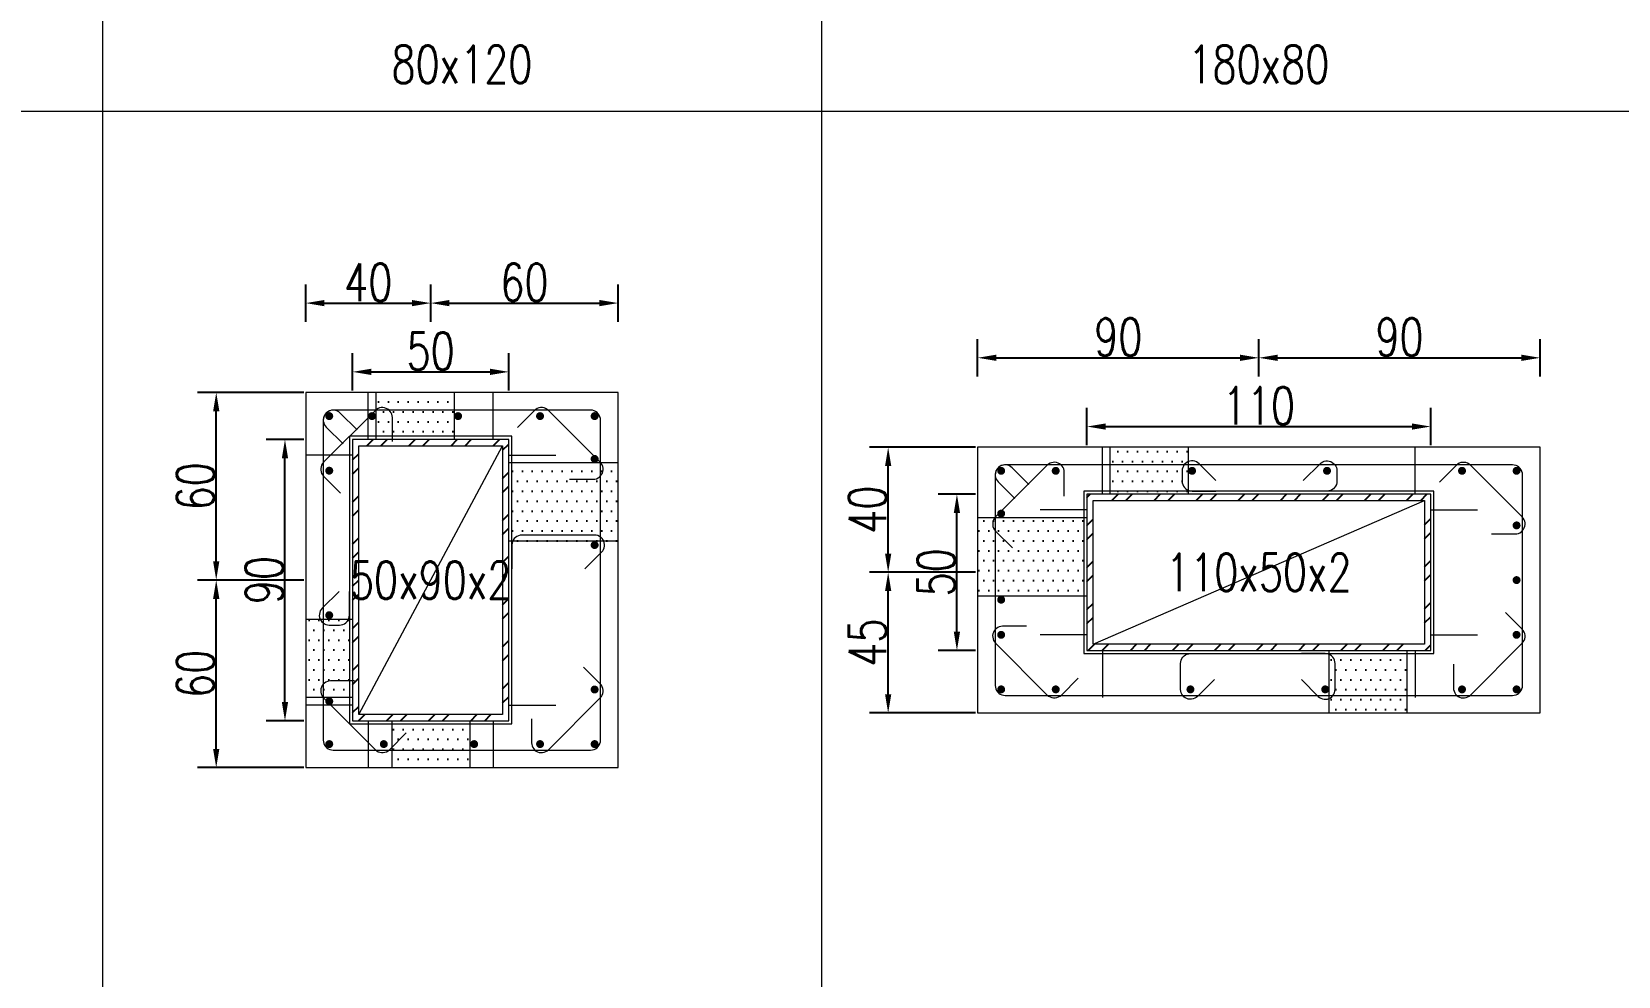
# Model space of a CAD drawing. Header units: millimetres. Extents: x 0 to 3905, y 0 to 8880.
# Drawn here: x 1427 to 1935, y 7763 to 8065 of the extents above; entities that cross this region are included whole.
import ezdxf
from ezdxf.enums import TextEntityAlignment as Align

# ---------------------------------------------------------------- set-up
doc = ezdxf.new("R2010")
doc.units = ezdxf.units.MM
doc.layers.get('DEFPOINTS').update_dxf_attribs({"color": 3})
for name, color, linetype in [('Hatch線', 6, 'Continuous'), ('TC-鋼粱', 132, 'Continuous'), ('主筋斷面', 2, 'Continuous'), ('文字-斷面尺寸', 7, 'Continuous'), ('文字-輔助字', 7, 'Continuous'), ('柱斷面線', 4, 'Continuous'), ('標註字', 4, 'Continuous'), ('箍筋線', 1, 'Continuous'), ('網格線', 7, 'Continuous'), ('鋼柱', 11, 'Continuous')]:
    doc.layers.add(name, color=color, linetype=linetype)
doc.styles.add('note', font='txt.shx', dxfattribs={"width": 0.75, "height": 12})
doc.styles.add('txt', font='txt.shx', dxfattribs={"height": 0.2, "bigfont": 'chineset.shx'})
doc.dimstyles.new('RCAD_DIM', dxfattribs={"dimtxt": 12, "dimasz": 6, "dimexe": 6, "dimexo": 0.625, "dimtad": 1, "dimdec": 0, "dimdsep": 46, "dimtxsty": 'note', "dimcen": 2.5, "dimclrd": 256, "dimclre": 256, "dimclrt": 256, "dimadec": 0, "dimazin": 0, "dimtfac": 1, "dimtmove": 0, "dimatfit": 3, "dimfxl": 0, "dimtolj": 1, "dimarcsym": 0})

# ---------------------------------------------------------------- blocks, each defined once
blk = doc.blocks.new('*D924')
at = {"layer": 'DEFPOINTS', "color": 0}
for p in [(1580, 7956.62), (1530, 7950), (1580, 7950)]:
    blk.add_point(p, dxfattribs=at)
at = {"layer": '標註字', "lineweight": -2}
for p, q in [((1530, 7950.62), (1530, 7962.62)), ((1580, 7950.62), (1580, 7962.62)), ((1536, 7956.62), (1574, 7956.62))]:
    blk.add_line(p, q, dxfattribs=at)
at = {"layer": '標註字'}
for points in [[(1536, 7957.62), (1536, 7955.62), (1530, 7956.62)], [(1574, 7955.62), (1574, 7957.62), (1580, 7956.62)]]:
    blk.add_solid(points, dxfattribs=at)
at = {"layer": '標註字', "insert": (1555, 7963.25), "char_height": 12, "attachment_point": 5, "style": 'note'}
blk.add_mtext('\\A1;50', dxfattribs=at)
blk = doc.blocks.new('*D925')
at = {"layer": 'DEFPOINTS', "color": 0}
for p in [(1508.38, 7935), (1515, 7935), (1515, 7845)]:
    blk.add_point(p, dxfattribs=at)
at = {"layer": '標註字', "lineweight": -2}
for p, q in [((1514.38, 7935), (1502.38, 7935)), ((1508.38, 7851), (1508.38, 7929)), ((1514.38, 7845), (1502.38, 7845))]:
    blk.add_line(p, q, dxfattribs=at)
at = {"layer": '標註字'}
for points in [[(1509.38, 7929), (1507.38, 7929), (1508.38, 7935)], [(1507.38, 7851), (1509.38, 7851), (1508.38, 7845)]]:
    blk.add_solid(points, dxfattribs=at)
at = {"layer": '標註字', "insert": (1501.75, 7890), "char_height": 12, "attachment_point": 5, "rotation": 90, "style": 'note'}
blk.add_mtext('\\A1;90', dxfattribs=at)
blk = doc.blocks.new('*D926')
at = {"layer": 'DEFPOINTS', "color": 0}
for p in [(1555, 7978.62), (1515, 7972), (1555, 7972)]:
    blk.add_point(p, dxfattribs=at)
at = {"layer": '標註字', "lineweight": -2}
for p, q in [((1515, 7972.62), (1515, 7984.62)), ((1555, 7972.62), (1555, 7984.62)), ((1521, 7978.62), (1549, 7978.62))]:
    blk.add_line(p, q, dxfattribs=at)
at = {"layer": '標註字'}
for points in [[(1521, 7979.62), (1521, 7977.62), (1515, 7978.62)], [(1549, 7977.62), (1549, 7979.62), (1555, 7978.62)]]:
    blk.add_solid(points, dxfattribs=at)
at = {"layer": '標註字', "insert": (1535, 7985.25), "char_height": 12, "attachment_point": 5, "style": 'note'}
blk.add_mtext('\\A1;40', dxfattribs=at)
blk = doc.blocks.new('*D927')
at = {"layer": 'DEFPOINTS', "color": 0}
for p in [(1615, 7978.62), (1555, 7972), (1615, 7972)]:
    blk.add_point(p, dxfattribs=at)
at = {"layer": '標註字', "lineweight": -2}
for p, q in [((1555, 7972.62), (1555, 7984.62)), ((1615, 7972.62), (1615, 7984.62)), ((1561, 7978.62), (1609, 7978.62))]:
    blk.add_line(p, q, dxfattribs=at)
at = {"layer": '標註字'}
for points in [[(1561, 7979.62), (1561, 7977.62), (1555, 7978.62)], [(1609, 7977.62), (1609, 7979.62), (1615, 7978.62)]]:
    blk.add_solid(points, dxfattribs=at)
at = {"layer": '標註字', "insert": (1585, 7985.25), "char_height": 12, "attachment_point": 5, "style": 'note'}
blk.add_mtext('\\A1;60', dxfattribs=at)
blk = doc.blocks.new('*D928')
at = {"layer": 'DEFPOINTS', "color": 0}
for p in [(1486.38, 7890), (1515, 7890), (1515, 7830)]:
    blk.add_point(p, dxfattribs=at)
at = {"layer": '標註字', "lineweight": -2}
for p, q in [((1514.38, 7890), (1480.38, 7890)), ((1486.38, 7836), (1486.38, 7884)), ((1514.38, 7830), (1480.38, 7830))]:
    blk.add_line(p, q, dxfattribs=at)
at = {"layer": '標註字'}
for points in [[(1487.38, 7884), (1485.38, 7884), (1486.38, 7890)], [(1485.38, 7836), (1487.38, 7836), (1486.38, 7830)]]:
    blk.add_solid(points, dxfattribs=at)
at = {"layer": '標註字', "insert": (1479.75, 7860), "char_height": 12, "attachment_point": 5, "rotation": 90, "style": 'note'}
blk.add_mtext('\\A1;60', dxfattribs=at)
blk = doc.blocks.new('*D929')
at = {"layer": 'DEFPOINTS', "color": 0}
for p in [(1486.38, 7950), (1515, 7950), (1515, 7890)]:
    blk.add_point(p, dxfattribs=at)
at = {"layer": '標註字', "lineweight": -2}
for p, q in [((1514.38, 7950), (1480.38, 7950)), ((1486.38, 7896), (1486.38, 7944)), ((1514.38, 7890), (1480.38, 7890))]:
    blk.add_line(p, q, dxfattribs=at)
at = {"layer": '標註字'}
for points in [[(1487.38, 7944), (1485.38, 7944), (1486.38, 7950)], [(1485.38, 7896), (1487.38, 7896), (1486.38, 7890)]]:
    blk.add_solid(points, dxfattribs=at)
at = {"layer": '標註字', "insert": (1479.75, 7920), "char_height": 12, "attachment_point": 5, "rotation": 90, "style": 'note'}
blk.add_mtext('\\A1;60', dxfattribs=at)
blk = doc.blocks.new('Circle_Filled')
at = {"const_width": 0.5}
blk.add_lwpolyline([(-0.25, 0, 1), (0.25, 0, 1)], format="xyb", close=True, dxfattribs=at)
blk = doc.blocks.new('*D1056')
at = {"layer": 'DEFPOINTS', "color": 0}
for p in [(1875, 7939.12), (1765, 7932.5), (1875, 7932.5)]:
    blk.add_point(p, dxfattribs=at)
at = {"layer": '標註字', "lineweight": -2}
for p, q in [((1765, 7933.12), (1765, 7945.12)), ((1875, 7933.12), (1875, 7945.12)), ((1771, 7939.12), (1869, 7939.12))]:
    blk.add_line(p, q, dxfattribs=at)
at = {"layer": '標註字'}
for points in [[(1771, 7940.12), (1771, 7938.12), (1765, 7939.12)], [(1869, 7938.12), (1869, 7940.12), (1875, 7939.12)]]:
    blk.add_solid(points, dxfattribs=at)
at = {"layer": '標註字', "insert": (1820, 7945.75), "char_height": 12, "attachment_point": 5, "style": 'note'}
blk.add_mtext('\\A1;110', dxfattribs=at)
blk = doc.blocks.new('*D1057')
at = {"layer": 'DEFPOINTS', "color": 0}
for p in [(1723.38, 7917.49), (1730, 7917.49), (1730, 7867.49)]:
    blk.add_point(p, dxfattribs=at)
at = {"layer": '標註字', "lineweight": -2}
for p, q in [((1729.38, 7917.49), (1717.38, 7917.49)), ((1723.38, 7873.49), (1723.38, 7911.49)), ((1729.38, 7867.49), (1717.38, 7867.49))]:
    blk.add_line(p, q, dxfattribs=at)
at = {"layer": '標註字'}
for points in [[(1724.38, 7911.49), (1722.38, 7911.49), (1723.38, 7917.49)], [(1722.38, 7873.49), (1724.38, 7873.49), (1723.38, 7867.49)]]:
    blk.add_solid(points, dxfattribs=at)
at = {"layer": '標註字', "insert": (1716.75, 7892.49), "char_height": 12, "attachment_point": 5, "rotation": 90, "style": 'note'}
blk.add_mtext('\\A1;50', dxfattribs=at)
blk = doc.blocks.new('*D1058')
at = {"layer": 'DEFPOINTS', "color": 0}
for p in [(1820, 7961.12), (1730, 7954.5), (1820, 7954.5)]:
    blk.add_point(p, dxfattribs=at)
at = {"layer": '標註字', "lineweight": -2}
for p, q in [((1730, 7955.12), (1730, 7967.12)), ((1820, 7955.12), (1820, 7967.12)), ((1736, 7961.12), (1814, 7961.12))]:
    blk.add_line(p, q, dxfattribs=at)
at = {"layer": '標註字'}
for points in [[(1736, 7962.12), (1736, 7960.12), (1730, 7961.12)], [(1814, 7960.12), (1814, 7962.12), (1820, 7961.12)]]:
    blk.add_solid(points, dxfattribs=at)
at = {"layer": '標註字', "insert": (1775, 7967.75), "char_height": 12, "attachment_point": 5, "style": 'note'}
blk.add_mtext('\\A1;90', dxfattribs=at)
blk = doc.blocks.new('*D1059')
at = {"layer": 'DEFPOINTS', "color": 0}
for p in [(1910, 7961.12), (1820, 7954.5), (1910, 7954.5)]:
    blk.add_point(p, dxfattribs=at)
at = {"layer": '標註字', "lineweight": -2}
for p, q in [((1820, 7955.12), (1820, 7967.12)), ((1910, 7955.12), (1910, 7967.12)), ((1826, 7961.12), (1904, 7961.12))]:
    blk.add_line(p, q, dxfattribs=at)
at = {"layer": '標註字'}
for points in [[(1826, 7962.12), (1826, 7960.12), (1820, 7961.12)], [(1904, 7960.12), (1904, 7962.12), (1910, 7961.12)]]:
    blk.add_solid(points, dxfattribs=at)
at = {"layer": '標註字', "insert": (1865, 7967.75), "char_height": 12, "attachment_point": 5, "style": 'note'}
blk.add_mtext('\\A1;90', dxfattribs=at)
blk = doc.blocks.new('*D1060')
at = {"layer": 'DEFPOINTS', "color": 0}
for p in [(1701.38, 7892.49), (1730, 7892.49), (1730, 7847.5)]:
    blk.add_point(p, dxfattribs=at)
at = {"layer": '標註字', "lineweight": -2}
for p, q in [((1729.38, 7892.49), (1695.38, 7892.49)), ((1701.38, 7853.5), (1701.38, 7886.49)), ((1729.38, 7847.5), (1695.38, 7847.5))]:
    blk.add_line(p, q, dxfattribs=at)
at = {"layer": '標註字'}
for points in [[(1702.38, 7886.49), (1700.38, 7886.49), (1701.38, 7892.49)], [(1700.38, 7853.5), (1702.38, 7853.5), (1701.38, 7847.5)]]:
    blk.add_solid(points, dxfattribs=at)
at = {"layer": '標註字', "insert": (1694.75, 7870), "char_height": 12, "attachment_point": 5, "rotation": 90, "style": 'note'}
blk.add_mtext('\\A1;45', dxfattribs=at)
blk = doc.blocks.new('*D1061')
at = {"layer": 'DEFPOINTS', "color": 0}
for p in [(1701.38, 7932.5), (1730, 7932.5), (1730, 7892.49)]:
    blk.add_point(p, dxfattribs=at)
at = {"layer": '標註字', "lineweight": -2}
for p, q in [((1729.38, 7932.5), (1695.38, 7932.5)), ((1701.38, 7898.49), (1701.38, 7926.5)), ((1729.38, 7892.49), (1695.38, 7892.49))]:
    blk.add_line(p, q, dxfattribs=at)
at = {"layer": '標註字'}
for points in [[(1702.38, 7926.5), (1700.38, 7926.5), (1701.38, 7932.5)], [(1700.38, 7898.49), (1702.38, 7898.49), (1701.38, 7892.49)]]:
    blk.add_solid(points, dxfattribs=at)
at = {"layer": '標註字', "insert": (1694.75, 7912.5), "char_height": 12, "attachment_point": 5, "rotation": 90, "style": 'note'}
blk.add_mtext('\\A1;40', dxfattribs=at)

msp = doc.modelspace()

# ---------------------------------------------------------------- hatches: boundary and pattern name
at = {"layer": 'Hatch線'}
h = msp.add_hatch(dxfattribs=at)
h.set_pattern_fill('ANSI32', color=256, style=0)
h.paths.add_polyline_path([(1530, 7845), (1580, 7845), (1580, 7935), (1530, 7935)], flags=17)
h.paths.add_polyline_path([(1532, 7847), (1532, 7933), (1578, 7933), (1578, 7847)])
h = msp.add_hatch(dxfattribs=at)
h.set_pattern_fill('ANSI32', color=256, style=0)
h.paths.add_polyline_path([(1765, 7867.49), (1875, 7867.49), (1875, 7917.49), (1765, 7917.49)], flags=17)
h.paths.add_polyline_path([(1767, 7869.49), (1767, 7915.49), (1873, 7915.49), (1873, 7869.49)])
at = {"layer": 'TC-鋼粱'}
h = msp.add_hatch(dxfattribs=at)
h.set_pattern_fill('DOTS', color=256, scale=2, style=0)
h.paths.add_polyline_path([(1562.5, 7950), (1537.5, 7950), (1537.5, 7935), (1562.5, 7935)], flags=17)
h = msp.add_hatch(dxfattribs=at)
h.set_pattern_fill('DOTS', color=256, scale=2, style=0)
h.paths.add_polyline_path([(1797.36, 7932.5), (1772.36, 7932.5), (1772.36, 7917.49), (1797.36, 7917.49)], flags=17)
h = msp.add_hatch(dxfattribs=at)
h.set_pattern_fill('DOTS', color=256, scale=2, style=0)
h.paths.add_polyline_path([(1615, 7902.49), (1615, 7927.49), (1580, 7927.49), (1580, 7902.49)], flags=17)
h = msp.add_hatch(dxfattribs=at)
h.set_pattern_fill('DOTS', color=256, scale=2, style=0)
h.paths.add_polyline_path([(1730, 7910), (1730, 7885), (1765, 7885), (1765, 7910)], flags=17)
h = msp.add_hatch(dxfattribs=at)
h.set_pattern_fill('DOTS', color=256, scale=2, style=0)
h.paths.add_polyline_path([(1515, 7877.5), (1515, 7852.5), (1530, 7852.5), (1530, 7877.5)], flags=17)
h = msp.add_hatch(dxfattribs=at)
h.set_pattern_fill('DOTS', color=256, scale=2, style=0)
h.paths.add_polyline_path([(1842.5, 7847.5), (1867.5, 7847.5), (1867.5, 7867.49), (1842.5, 7867.49)], flags=17)
h = msp.add_hatch(dxfattribs=at)
h.set_pattern_fill('DOTS', color=256, scale=2, style=0)
h.paths.add_polyline_path([(1542.64, 7830), (1567.64, 7830), (1567.64, 7845), (1542.64, 7845)], flags=17)

# ---------------------------------------------------------------- linework, layer by layer
at = {"layer": 'DEFPOINTS', "lineweight": 5}
for points in [[(1535, 7935), (1535, 7950)], [(1575, 7935), (1575, 7950)], [(1530, 7844), (1581, 7844), (1581, 7936), (1529, 7936), (1529, 7844), (1530, 7844)], [(1530, 7930), (1515, 7930)], [(1532, 7847), (1578, 7933)], [(1580, 7930), (1595, 7930)], [(1770, 7917.49), (1770, 7932.49)], [(1870, 7917.49), (1870, 7932.49)], [(1765, 7866.49), (1876, 7866.49), (1876, 7918.49), (1764, 7918.49), (1764, 7866.49), (1765, 7866.49)], [(1767, 7869.49), (1873, 7915.49)], [(1765, 7912.49), (1750, 7912.49)], [(1875, 7912.49), (1890, 7912.49)], [(1765, 7872.49), (1750, 7872.49)], [(1875, 7872.49), (1890, 7872.49)], [(1770, 7867.49), (1770, 7852.49)], [(1870, 7867.49), (1870, 7852.49)], [(1530, 7850), (1515, 7850)], [(1580, 7850), (1595, 7850)], [(1535, 7845), (1535, 7830)], [(1575, 7845), (1575, 7830)]]:
    msp.add_lwpolyline(points, dxfattribs=at)
at = {"layer": 'TC-鋼粱', "lineweight": 5}
for points in [[(1537.5, 7950), (1537.5, 7935)], [(1562.5, 7950), (1562.5, 7935)], [(1772.36, 7932.5), (1772.36, 7917.49)], [(1797.36, 7932.5), (1797.36, 7917.49)], [(1615, 7927.49), (1580, 7927.49)], [(1730, 7910), (1765, 7910)], [(1615, 7902.49), (1580, 7902.49)], [(1730, 7885), (1765, 7885)], [(1515, 7877.5), (1530, 7877.5)], [(1842.5, 7847.5), (1842.5, 7867.49)], [(1867.5, 7847.5), (1867.5, 7867.49)], [(1515, 7852.5), (1530, 7852.5)], [(1542.64, 7830), (1542.64, 7845)], [(1567.64, 7830), (1567.64, 7845)]]:
    msp.add_lwpolyline(points, dxfattribs=at)
at = {"layer": '柱斷面線', "lineweight": 5}
for points in [[(1515, 7830), (1615, 7830), (1615, 7950), (1515, 7950), (1515, 7830)], [(1730, 7847.5), (1910, 7847.5), (1910, 7932.5), (1730, 7932.5), (1730, 7847.5)]]:
    msp.add_lwpolyline(points, dxfattribs=at)
at = {"layer": '箍筋線', "lineweight": 5}
for points in [[(1542.73, 7934.39), (1542.73, 7942.01), (1542.68, 7942.54), (1542.55, 7943.06), (1542.33, 7943.55), (1542.03, 7943.99), (1541.67, 7944.38), (1541.24, 7944.7), (1540.77, 7944.94), (1540.26, 7945.11), (1539.73, 7945.18), (1539.2, 7945.17), (1538.67, 7945.06), (1538.17, 7944.87), (1537.71, 7944.6), (1537.31, 7944.26), (1520.74, 7927.69), (1520.39, 7927.27), (1520.11, 7926.79), (1519.92, 7926.27), (1519.83, 7925.73), (1519.83, 7925.17), (1519.92, 7924.63), (1520.11, 7924.11), (1520.39, 7923.63), (1520.74, 7923.2), (1526.13, 7917.82)], [(1599.39, 7922.27), (1607.01, 7922.27), (1607.54, 7922.32), (1608.06, 7922.45), (1608.55, 7922.67), (1608.99, 7922.97), (1609.38, 7923.33), (1609.7, 7923.76), (1609.94, 7924.23), (1610.11, 7924.74), (1610.18, 7925.27), (1610.17, 7925.8), (1610.06, 7926.33), (1609.87, 7926.83), (1609.6, 7927.29), (1609.26, 7927.69), (1592.69, 7944.26), (1592.27, 7944.61), (1591.79, 7944.89), (1591.27, 7945.08), (1590.73, 7945.17), (1590.17, 7945.17), (1589.63, 7945.08), (1589.11, 7944.89), (1588.63, 7944.61), (1588.2, 7944.26), (1582.82, 7938.87)], [(1531.44, 7938.05), (1526.06, 7943.44), (1525.65, 7943.78), (1525.19, 7944.05), (1524.69, 7944.24), (1524.17, 7944.35), (1523.63, 7944.36), (1523.1, 7944.29), (1522.59, 7944.12), (1522.12, 7943.88), (1521.69, 7943.56), (1521.33, 7943.17), (1521.03, 7942.73), (1520.81, 7942.24), (1520.68, 7941.72), (1520.63, 7941.19), (1520.63, 7838.81), (1520.68, 7838.26), (1520.83, 7837.72), (1521.06, 7837.22), (1521.38, 7836.77), (1521.77, 7836.38), (1522.22, 7836.06), (1522.72, 7835.83), (1523.26, 7835.68), (1523.81, 7835.63), (1606.19, 7835.63), (1606.74, 7835.68), (1607.28, 7835.83), (1607.78, 7836.06), (1608.23, 7836.38), (1608.62, 7836.77), (1608.94, 7837.22), (1609.17, 7837.72), (1609.32, 7838.26), (1609.37, 7838.81), (1609.37, 7941.19), (1609.32, 7941.74), (1609.17, 7942.28), (1608.94, 7942.78), (1608.62, 7943.23), (1608.23, 7943.62), (1607.78, 7943.94), (1607.28, 7944.17), (1606.74, 7944.32), (1606.19, 7944.37), (1523.81, 7944.37), (1523.28, 7944.32), (1522.76, 7944.19), (1522.27, 7943.97), (1521.83, 7943.67), (1521.44, 7943.31), (1521.12, 7942.88), (1520.88, 7942.41), (1520.71, 7941.9), (1520.64, 7941.37), (1520.65, 7940.83), (1520.76, 7940.31), (1520.95, 7939.81), (1521.22, 7939.35), (1521.56, 7938.94), (1526.95, 7933.56)], [(1757.73, 7916.89), (1757.73, 7924.51), (1757.68, 7925.04), (1757.55, 7925.56), (1757.33, 7926.05), (1757.03, 7926.49), (1756.67, 7926.88), (1756.24, 7927.2), (1755.77, 7927.44), (1755.26, 7927.61), (1754.73, 7927.68), (1754.2, 7927.67), (1753.67, 7927.56), (1753.17, 7927.37), (1752.71, 7927.1), (1752.31, 7926.76), (1735.74, 7910.19), (1735.39, 7909.77), (1735.11, 7909.29), (1734.92, 7908.77), (1734.83, 7908.23), (1734.83, 7907.67), (1734.92, 7907.13), (1735.11, 7906.61), (1735.39, 7906.13), (1735.74, 7905.7), (1741.13, 7900.32)], [(1746.44, 7920.55), (1741.06, 7925.94), (1740.65, 7926.28), (1740.19, 7926.55), (1739.69, 7926.74), (1739.17, 7926.85), (1738.63, 7926.86), (1738.1, 7926.79), (1737.59, 7926.62), (1737.12, 7926.38), (1736.69, 7926.06), (1736.33, 7925.67), (1736.03, 7925.23), (1735.81, 7924.74), (1735.68, 7924.22), (1735.64, 7923.69), (1735.64, 7856.31), (1735.68, 7855.76), (1735.83, 7855.22), (1736.06, 7854.72), (1736.38, 7854.27), (1736.77, 7853.88), (1737.22, 7853.56), (1737.72, 7853.33), (1738.26, 7853.18), (1738.81, 7853.13), (1901.19, 7853.13), (1901.74, 7853.18), (1902.28, 7853.33), (1902.78, 7853.56), (1903.23, 7853.88), (1903.62, 7854.27), (1903.94, 7854.72), (1904.17, 7855.22), (1904.32, 7855.76), (1904.36, 7856.31), (1904.36, 7923.69), (1904.32, 7924.24), (1904.17, 7924.78), (1903.94, 7925.28), (1903.62, 7925.73), (1903.23, 7926.12), (1902.78, 7926.44), (1902.28, 7926.67), (1901.74, 7926.82), (1901.19, 7926.87), (1738.81, 7926.87), (1738.28, 7926.82), (1737.76, 7926.69), (1737.27, 7926.47), (1736.83, 7926.17), (1736.44, 7925.81), (1736.12, 7925.38), (1735.88, 7924.91), (1735.71, 7924.4), (1735.64, 7923.87), (1735.65, 7923.33), (1735.76, 7922.81), (1735.95, 7922.31), (1736.22, 7921.85), (1736.56, 7921.44), (1741.95, 7916.06)], [(1806.26, 7921.82), (1800.87, 7927.21), (1800.47, 7927.55), (1800.01, 7927.82), (1799.51, 7928.01), (1798.98, 7928.11), (1798.45, 7928.13), (1797.92, 7928.06), (1797.41, 7927.89), (1796.94, 7927.65), (1796.51, 7927.33), (1796.15, 7926.94), (1795.85, 7926.5), (1795.63, 7926.01), (1795.5, 7925.49), (1795.45, 7924.96), (1795.45, 7921.67), (1795.5, 7921.12), (1795.65, 7920.59), (1795.88, 7920.09), (1796.2, 7919.63), (1796.59, 7919.24), (1797.04, 7918.93), (1797.54, 7918.69), (1798.08, 7918.55), (1798.63, 7918.5), (1806.25, 7918.5)], [(1834.18, 7921.82), (1839.57, 7927.21), (1839.98, 7927.55), (1840.44, 7927.82), (1840.94, 7928.01), (1841.46, 7928.11), (1841.99, 7928.13), (1842.52, 7928.06), (1843.03, 7927.89), (1843.5, 7927.65), (1843.93, 7927.33), (1844.3, 7926.94), (1844.59, 7926.5), (1844.81, 7926.01), (1844.94, 7925.49), (1844.99, 7924.96), (1844.99, 7921.67), (1844.94, 7921.12), (1844.8, 7920.59), (1844.56, 7920.09), (1844.25, 7919.63), (1843.86, 7919.24), (1843.4, 7918.93), (1842.9, 7918.69), (1842.37, 7918.55), (1841.81, 7918.5), (1834.19, 7918.5)], [(1894.39, 7904.77), (1902.01, 7904.77), (1902.54, 7904.82), (1903.06, 7904.95), (1903.55, 7905.17), (1903.99, 7905.47), (1904.38, 7905.83), (1904.7, 7906.26), (1904.94, 7906.73), (1905.11, 7907.24), (1905.18, 7907.77), (1905.17, 7908.3), (1905.06, 7908.83), (1904.87, 7909.33), (1904.6, 7909.79), (1904.26, 7910.19), (1887.69, 7926.76), (1887.27, 7927.11), (1886.79, 7927.39), (1886.27, 7927.58), (1885.73, 7927.67), (1885.17, 7927.67), (1884.63, 7927.58), (1884.11, 7927.39), (1883.63, 7927.11), (1883.2, 7926.76), (1877.82, 7921.37)], [(1604.32, 7893.59), (1609.71, 7898.97), (1610.05, 7899.38), (1610.32, 7899.84), (1610.51, 7900.34), (1610.62, 7900.86), (1610.63, 7901.4), (1610.56, 7901.93), (1610.39, 7902.43), (1610.15, 7902.91), (1609.83, 7903.33), (1609.44, 7903.7), (1609, 7904), (1608.51, 7904.22), (1607.99, 7904.35), (1607.46, 7904.39), (1584.17, 7904.39), (1583.62, 7904.35), (1583.09, 7904.2), (1582.59, 7903.97), (1582.13, 7903.65), (1581.74, 7903.26), (1581.43, 7902.81), (1581.19, 7902.3), (1581.05, 7901.77), (1581, 7901.22), (1581, 7893.6)], [(1525.68, 7886.4), (1520.29, 7881.02), (1519.95, 7880.61), (1519.68, 7880.15), (1519.49, 7879.65), (1519.38, 7879.13), (1519.37, 7878.59), (1519.44, 7878.06), (1519.61, 7877.55), (1519.85, 7877.08), (1520.17, 7876.65), (1520.56, 7876.29), (1521, 7875.99), (1521.49, 7875.77), (1522.01, 7875.64), (1522.54, 7875.59), (1525.82, 7875.59), (1526.38, 7875.64), (1526.91, 7875.79), (1527.41, 7876.02), (1527.87, 7876.34), (1528.26, 7876.73), (1528.57, 7877.18), (1528.81, 7877.68), (1528.95, 7878.22), (1529, 7878.77), (1529, 7886.39)], [(1882.27, 7863.11), (1882.27, 7855.49), (1882.32, 7854.96), (1882.45, 7854.44), (1882.67, 7853.95), (1882.97, 7853.51), (1883.33, 7853.12), (1883.76, 7852.8), (1884.23, 7852.56), (1884.74, 7852.39), (1885.27, 7852.32), (1885.8, 7852.33), (1886.33, 7852.44), (1886.83, 7852.63), (1887.29, 7852.9), (1887.69, 7853.24), (1904.26, 7869.81), (1904.61, 7870.23), (1904.89, 7870.71), (1905.08, 7871.23), (1905.17, 7871.77), (1905.17, 7872.33), (1905.08, 7872.87), (1904.89, 7873.39), (1904.61, 7873.87), (1904.26, 7874.3), (1898.87, 7879.68)], [(1745.61, 7875.23), (1737.99, 7875.23), (1737.46, 7875.18), (1736.94, 7875.05), (1736.45, 7874.83), (1736.01, 7874.53), (1735.62, 7874.17), (1735.3, 7873.74), (1735.06, 7873.27), (1734.89, 7872.76), (1734.82, 7872.23), (1734.83, 7871.7), (1734.94, 7871.17), (1735.13, 7870.67), (1735.4, 7870.21), (1735.74, 7869.81), (1752.31, 7853.24), (1752.73, 7852.89), (1753.21, 7852.61), (1753.73, 7852.42), (1754.27, 7852.33), (1754.83, 7852.33), (1755.37, 7852.42), (1755.89, 7852.61), (1756.37, 7852.89), (1756.8, 7853.24), (1762.18, 7858.63)], [(1805.75, 7858.18), (1800.36, 7852.79), (1799.95, 7852.45), (1799.49, 7852.18), (1798.99, 7851.99), (1798.47, 7851.88), (1797.94, 7851.87), (1797.41, 7851.94), (1796.9, 7852.11), (1796.43, 7852.35), (1796, 7852.67), (1795.63, 7853.06), (1795.34, 7853.5), (1795.12, 7853.99), (1794.98, 7854.51), (1794.94, 7855.04), (1794.94, 7863.32), (1794.99, 7863.88), (1795.13, 7864.41), (1795.36, 7864.91), (1795.68, 7865.37), (1796.07, 7865.76), (1796.53, 7866.07), (1797.03, 7866.31), (1797.56, 7866.45), (1798.11, 7866.5), (1805.73, 7866.5)], [(1833.6, 7858.18), (1838.98, 7852.79), (1839.39, 7852.45), (1839.85, 7852.18), (1840.35, 7851.99), (1840.87, 7851.88), (1841.41, 7851.87), (1841.94, 7851.94), (1842.44, 7852.11), (1842.92, 7852.35), (1843.34, 7852.67), (1843.71, 7853.06), (1844.01, 7853.5), (1844.23, 7853.99), (1844.36, 7854.51), (1844.4, 7855.04), (1844.4, 7863.32), (1844.36, 7863.88), (1844.21, 7864.41), (1843.98, 7864.91), (1843.66, 7865.37), (1843.27, 7865.76), (1842.82, 7866.07), (1842.31, 7866.31), (1841.78, 7866.45), (1841.23, 7866.5), (1833.61, 7866.5)], [(1587.27, 7845.61), (1587.27, 7837.99), (1587.32, 7837.46), (1587.45, 7836.94), (1587.67, 7836.45), (1587.97, 7836.01), (1588.33, 7835.62), (1588.76, 7835.3), (1589.23, 7835.06), (1589.74, 7834.89), (1590.27, 7834.82), (1590.8, 7834.83), (1591.33, 7834.94), (1591.83, 7835.13), (1592.29, 7835.4), (1592.69, 7835.74), (1609.26, 7852.31), (1609.61, 7852.73), (1609.89, 7853.21), (1610.08, 7853.73), (1610.17, 7854.27), (1610.17, 7854.83), (1610.08, 7855.37), (1609.89, 7855.89), (1609.61, 7856.37), (1609.26, 7856.8), (1603.87, 7862.18)], [(1530.61, 7857.73), (1522.99, 7857.73), (1522.46, 7857.68), (1521.94, 7857.55), (1521.45, 7857.33), (1521.01, 7857.03), (1520.62, 7856.67), (1520.3, 7856.24), (1520.06, 7855.77), (1519.89, 7855.26), (1519.82, 7854.73), (1519.83, 7854.2), (1519.94, 7853.67), (1520.13, 7853.17), (1520.4, 7852.71), (1520.74, 7852.31), (1537.31, 7835.74), (1537.73, 7835.39), (1538.21, 7835.11), (1538.73, 7834.92), (1539.27, 7834.83), (1539.83, 7834.83), (1540.37, 7834.92), (1540.89, 7835.11), (1541.37, 7835.39), (1541.8, 7835.74), (1547.18, 7841.13)]]:
    msp.add_lwpolyline(points, dxfattribs=at)
at = {"layer": '網格線', "lineweight": 5}
for points in [[(1450, 8070), (1450, 8040)], [(1680, 8070), (1680, 8040)], [(1180, 8040), (1450, 8040)], [(1450, 8040), (1680, 8040)], [(1450, 8040), (1450, 7668)], [(1680, 8040), (1960, 8040)], [(1680, 8040), (1680, 7668)]]:
    msp.add_lwpolyline(points, dxfattribs=at)
at = {"layer": '鋼柱', "lineweight": 5}
for points in [[(1530, 7845), (1580, 7845), (1580, 7935), (1530, 7935), (1530, 7845)], [(1532, 7847), (1532, 7933), (1578, 7933), (1578, 7847), (1532, 7847)], [(1765, 7867.49), (1875, 7867.49), (1875, 7917.49), (1765, 7917.49), (1765, 7867.49)], [(1767, 7869.49), (1767, 7915.49), (1873, 7915.49), (1873, 7869.49), (1767, 7869.49)]]:
    msp.add_lwpolyline(points, dxfattribs=at)

# ---------------------------------------------------------------- block references
at = {"layer": '主筋斷面', "lineweight": 5, "xscale": 2.539999961853027, "yscale": 2.539999961853027}
for p in [(1522.54, 7942.46), (1536.23, 7942.46), (1563.77, 7942.46), (1590, 7942.46), (1607.46, 7942.46), (1607.46, 7928.76), (1522.54, 7925), (1737.54, 7924.96), (1755, 7924.96), (1798.63, 7924.96), (1841.81, 7924.96), (1885, 7924.96), (1902.46, 7924.96), (1737.54, 7911.27), (1902.46, 7907.5), (1607.46, 7901.22), (1902.46, 7890), (1737.54, 7883.73), (1522.54, 7878.77), (1737.54, 7872.5), (1902.46, 7872.5), (1607.46, 7855), (1737.54, 7855.04), (1755, 7855.04), (1798.11, 7855.04), (1841.23, 7855.04), (1885, 7855.04), (1902.46, 7855.04), (1522.54, 7851.23), (1522.54, 7837.54), (1540, 7837.54), (1568.91, 7837.54), (1590, 7837.54), (1607.46, 7837.54)]:
    msp.add_blockref('Circle_Filled', p, dxfattribs=at)

# ---------------------------------------------------------------- texts
at = {"layer": '文字-斷面尺寸', "style": 'txt', "width": 0.75}
for s, p in [('80x120', (1565, 8055)), ('180x80', (1820, 8055))]:
    msp.add_text(s, height=12, dxfattribs=at).set_placement(p, align=Align.MIDDLE)
at = {"layer": '文字-輔助字', "style": 'txt', "width": 0.75}
for s, p in [('50x90x2', (1555, 7890)), ('110x50x2', (1820, 7892.49))]:
    msp.add_text(s, height=12, dxfattribs=at).set_placement(p, align=Align.MIDDLE)

# ---------------------------------------------------------------- dimensions: what is measured, and where the dimension line sits
at = {"layer": '標註字'}
for base, p1, p2, picture, middle in [((1555, 7978.62), (1515, 7972), (1555, 7972), '*D926', (1535, 7985.25)), ((1615, 7978.62), (1555, 7972), (1615, 7972), '*D927', (1585, 7985.25)), ((1820, 7961.12), (1730, 7954.5), (1820, 7954.5), '*D1058', (1775, 7967.75)), ((1910, 7961.12), (1820, 7954.5), (1910, 7954.5), '*D1059', (1865, 7967.75)), ((1580, 7956.62), (1530, 7950), (1580, 7950), '*D924', (1555, 7963.25)), ((1875, 7939.12), (1765, 7932.5), (1875, 7932.5), '*D1056', (1820, 7945.75))]:
    dim = msp.add_linear_dim(base=base, p1=p1, p2=p2, dimstyle='RCAD_DIM', dxfattribs=at)
    dim.commit()
    dim.dimension.update_dxf_attribs({"geometry": picture, "text_midpoint": middle})
for base, p1, p2, picture, middle in [((1486.38, 7950), (1515, 7890), (1515, 7950), '*D929', (1479.75, 7920)), ((1508.38, 7935), (1515, 7845), (1515, 7935), '*D925', (1501.75, 7890)), ((1701.38, 7932.5), (1730, 7892.49), (1730, 7932.5), '*D1061', (1694.75, 7912.5)), ((1723.38, 7917.49), (1730, 7867.49), (1730, 7917.49), '*D1057', (1716.75, 7892.49)), ((1486.38, 7890), (1515, 7830), (1515, 7890), '*D928', (1479.75, 7860)), ((1701.38, 7892.49), (1730, 7847.5), (1730, 7892.49), '*D1060', (1694.75, 7870))]:
    dim = msp.add_linear_dim(base=base, p1=p1, p2=p2, angle=90, dimstyle='RCAD_DIM', dxfattribs=at)
    dim.commit()
    dim.dimension.update_dxf_attribs({"geometry": picture, "text_midpoint": middle})

doc.saveas('drawing.dxf')
